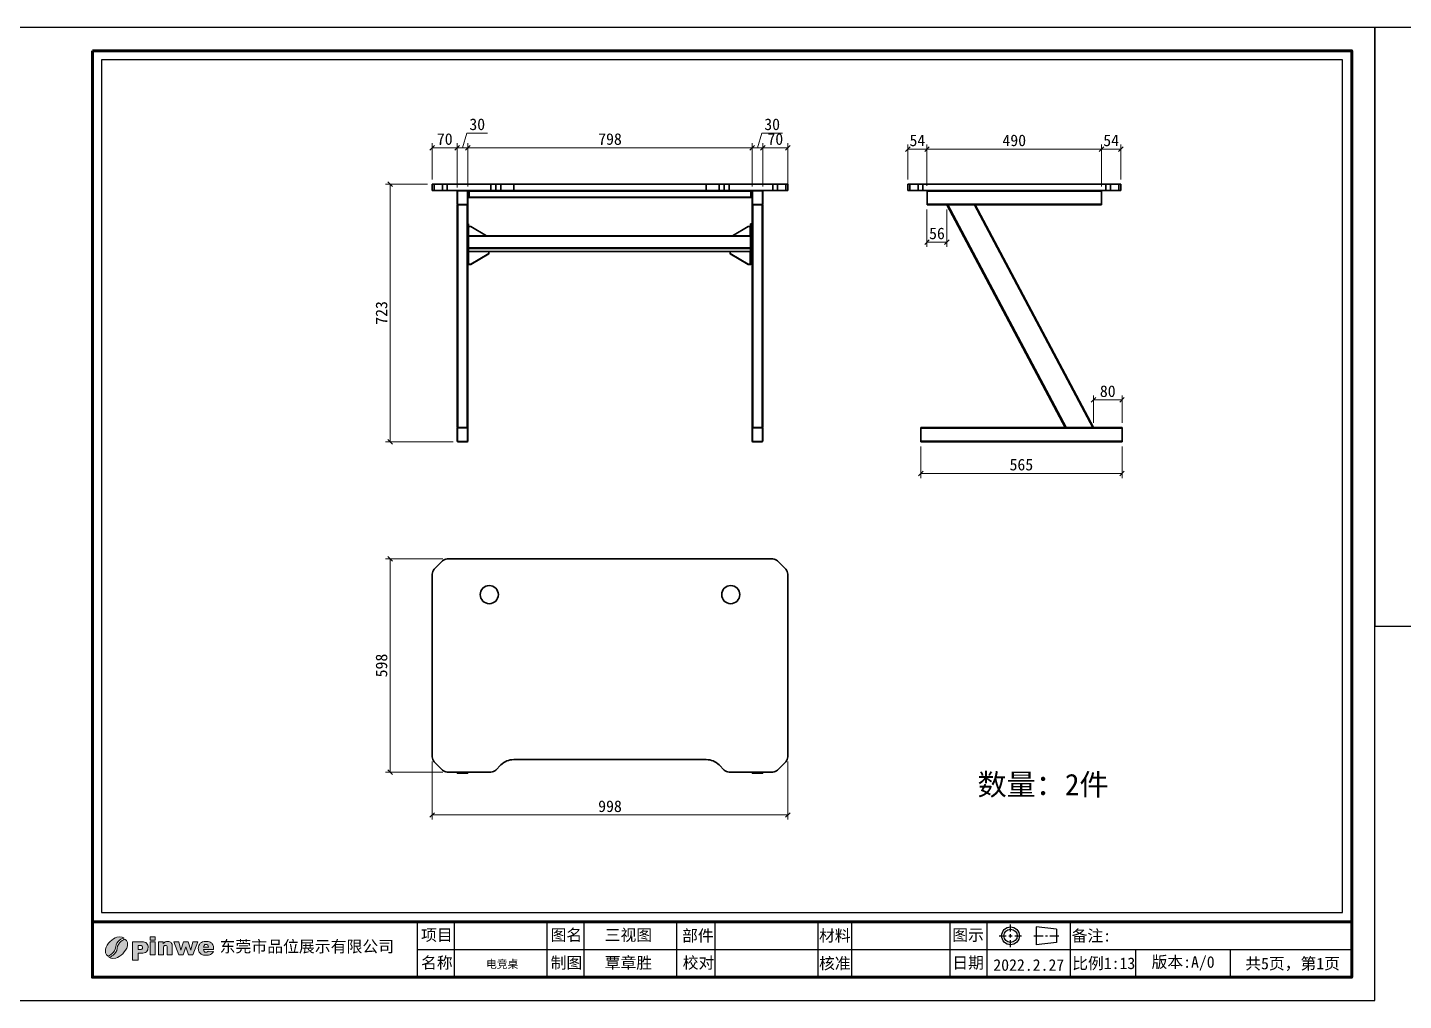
# Model space of a CAD drawing. Header units: inches. Extents: x 21728 to 86065, y -20660 to 1996.
# Drawn here: x 72778 to 76641, y -11363 to -8633 of the extents above; entities that cross this region are included whole.
import ezdxf

# ---------------------------------------------------------------- set-up
doc = ezdxf.new("R2010")
doc.units = ezdxf.units.IN
doc.header["$MEASUREMENT"] = 0
doc.linetypes.add('CENTER2', pattern=[28.575, 19.05, -3.175, 3.175, -3.175])
doc.layers.add('_U+56FE_U+5C42 1', color=7, linetype='Continuous')
doc.layers.add('图框', color=5, linetype='Continuous', lineweight=60)
doc.layers.add('轮廓线', color=7, linetype='Continuous', lineweight=30)
doc.styles.add('ee', font='simfang.ttf')
doc.styles.get("Standard").update_dxf_attribs({"font": 'arial.ttf'})
doc.styles.add('宋体', font='')
doc.styles.add('样式 1', font='')
doc.styles.get('宋体').set_extended_font_data('SimSun')
doc.styles.get('样式 1').set_extended_font_data('SimSun')
doc.dimstyles.new('1-13', dxfattribs={"dimscale": 13, "dimtxt": 2.5, "dimasz": 1, "dimexe": 1, "dimexo": 1, "dimtad": 1, "dimdec": 1, "dimdsep": 46, "dimtxsty": '宋体', "dimblk": 'OBLIQUE', "dimcen": 2.5, "dimclrd": 3, "dimclre": 3, "dimclrt": 256, "dimadec": 0, "dimazin": 0, "dimtfac": 1, "dimtdec": 1, "dimtmove": 1, "dimatfit": 3, "dimfxl": 0, "dimlwd": 9, "dimlwe": 9, "dimarcsym": 0})

# ---------------------------------------------------------------- blocks, each defined once
blk = doc.blocks.new('_Oblique')
at = {"color": 0, "linetype": 'ByBlock', "lineweight": -2}
blk.add_line((-0.5, -0.5), (0.5, 0.5), dxfattribs=at)
blk = doc.blocks.new('*D232')
at = {"color": 3, "lineweight": 9, "transparency": 16777216}
for p, q in [((73914.6, -10693.2), (73914.6, -10855.9)), ((74912.6, -10693.2), (74912.6, -10855.9)), ((73914.6, -10842.9), (74912.6, -10842.9))]:
    blk.add_line(p, q, dxfattribs=at)
at = {"layer": 'Defpoints', "color": 0, "transparency": 16777216}
for p in [(73914.6, -10680.2), (74912.6, -10680.2), (74912.6, -10842.9)]:
    blk.add_point(p, dxfattribs=at)
at = {"color": 3, "lineweight": 9, "transparency": 16777216, "xscale": 13, "yscale": 13, "zscale": 13, "rotation": 180}
blk.add_blockref('_Oblique', (73914.6, -10842.9), dxfattribs=at)
at = {"color": 3, "lineweight": 9, "transparency": 16777216, "xscale": 13, "yscale": 13, "zscale": 13}
blk.add_blockref('_Oblique', (74912.6, -10842.9), dxfattribs=at)
at = {"transparency": 16777216, "insert": (74413.6, -10818.6), "char_height": 32.5, "attachment_point": 5, "style": '宋体'}
blk.add_mtext('998', dxfattribs=at)
blk = doc.blocks.new('*D233')
at = {"color": 3, "lineweight": 9, "transparency": 16777216}
for p, q in [((73943.8, -10124.5), (73783.5, -10124.5)), ((73796.5, -10722.5), (73796.5, -10124.5)), ((73943.8, -10722.5), (73783.5, -10722.5))]:
    blk.add_line(p, q, dxfattribs=at)
at = {"layer": 'Defpoints', "color": 0, "transparency": 16777216}
for p in [(73796.5, -10124.5), (73956.8, -10124.5), (73956.8, -10722.5)]:
    blk.add_point(p, dxfattribs=at)
at = {"color": 3, "lineweight": 9, "transparency": 16777216, "xscale": 13, "yscale": 13, "zscale": 13}
for p, rotation in [((73796.5, -10124.5), 90), ((73796.5, -10722.5), 270)]:
    blk.add_blockref('_Oblique', p, dxfattribs=dict(at, rotation=rotation))
at = {"transparency": 16777216, "insert": (73772.1, -10423.5), "char_height": 32.5, "attachment_point": 5, "rotation": 90, "style": '宋体'}
blk.add_mtext('598', dxfattribs=at)
blk = doc.blocks.new('*D234')
at = {"color": 3, "lineweight": 9, "transparency": 16777216}
for p, q in [((73901.6, -9072.7), (73783.5, -9072.7)), ((73796.5, -9795.7), (73796.5, -9072.7)), ((73973.6, -9795.7), (73783.5, -9795.7))]:
    blk.add_line(p, q, dxfattribs=at)
at = {"layer": 'Defpoints', "color": 0, "transparency": 16777216}
for p in [(73796.5, -9072.7), (73914.6, -9072.7), (73986.6, -9795.7)]:
    blk.add_point(p, dxfattribs=at)
at = {"color": 3, "lineweight": 9, "transparency": 16777216, "xscale": 13, "yscale": 13, "zscale": 13}
for p, rotation in [((73796.5, -9072.7), 90), ((73796.5, -9795.7), 270)]:
    blk.add_blockref('_Oblique', p, dxfattribs=dict(at, rotation=rotation))
at = {"transparency": 16777216, "insert": (73772.1, -9434.2), "char_height": 32.5, "attachment_point": 5, "rotation": 90, "style": '宋体'}
blk.add_mtext('723', dxfattribs=at)
blk = doc.blocks.new('*D235')
at = {"color": 3, "lineweight": 9, "transparency": 16777216}
for p, q in [((75303.5, -9143.6), (75303.5, -9248.6)), ((75359.5, -9143.6), (75359.5, -9248.6)), ((75303.5, -9235.6), (75359.5, -9235.6))]:
    blk.add_line(p, q, dxfattribs=at)
at = {"layer": 'Defpoints', "color": 0, "transparency": 16777216}
for p in [(75303.5, -9130.6), (75359.5, -9130.6), (75359.5, -9235.6)]:
    blk.add_point(p, dxfattribs=at)
at = {"color": 3, "lineweight": 9, "transparency": 16777216, "xscale": 13, "yscale": 13, "zscale": 13, "rotation": 180}
blk.add_blockref('_Oblique', (75303.5, -9235.6), dxfattribs=at)
at = {"color": 3, "lineweight": 9, "transparency": 16777216, "xscale": 13, "yscale": 13, "zscale": 13}
blk.add_blockref('_Oblique', (75359.5, -9235.6), dxfattribs=at)
at = {"transparency": 16777216, "insert": (75331.5, -9211.2), "char_height": 32.5, "attachment_point": 5, "style": '宋体'}
blk.add_mtext('56', dxfattribs=at)
blk = doc.blocks.new('*D236')
at = {"color": 3, "lineweight": 9, "transparency": 16777216}
for p, q in [((75771, -9742.7), (75771, -9665.4)), ((75851, -9678.4), (75771, -9678.4)), ((75851, -9742.7), (75851, -9665.4))]:
    blk.add_line(p, q, dxfattribs=at)
at = {"layer": 'Defpoints', "color": 0, "transparency": 16777216}
for p in [(75771, -9678.4), (75771, -9755.7), (75851, -9755.7)]:
    blk.add_point(p, dxfattribs=at)
at = {"color": 3, "lineweight": 9, "transparency": 16777216, "xscale": 13, "yscale": 13, "zscale": 13, "rotation": 180}
blk.add_blockref('_Oblique', (75771, -9678.4), dxfattribs=at)
at = {"color": 3, "lineweight": 9, "transparency": 16777216, "xscale": 13, "yscale": 13, "zscale": 13}
blk.add_blockref('_Oblique', (75851, -9678.4), dxfattribs=at)
at = {"transparency": 16777216, "insert": (75811, -9654), "char_height": 32.5, "attachment_point": 5, "style": '宋体'}
blk.add_mtext('80', dxfattribs=at)
blk = doc.blocks.new('*D237')
at = {"color": 3, "lineweight": 9, "transparency": 16777216}
for p, q in [((75286, -9808.7), (75286, -9897.4)), ((75851, -9808.7), (75851, -9897.4)), ((75286, -9884.4), (75851, -9884.4))]:
    blk.add_line(p, q, dxfattribs=at)
at = {"layer": 'Defpoints', "color": 0, "transparency": 16777216}
for p in [(75286, -9795.7), (75851, -9795.7), (75851, -9884.4)]:
    blk.add_point(p, dxfattribs=at)
at = {"color": 3, "lineweight": 9, "transparency": 16777216, "xscale": 13, "yscale": 13, "zscale": 13, "rotation": 180}
blk.add_blockref('_Oblique', (75286, -9884.4), dxfattribs=at)
at = {"color": 3, "lineweight": 9, "transparency": 16777216, "xscale": 13, "yscale": 13, "zscale": 13}
blk.add_blockref('_Oblique', (75851, -9884.4), dxfattribs=at)
at = {"transparency": 16777216, "insert": (75568.5, -9860), "char_height": 32.5, "attachment_point": 5, "style": '宋体'}
blk.add_mtext('565', dxfattribs=at)
blk = doc.blocks.new('*D238')
at = {"color": 3, "lineweight": 9, "transparency": 16777216}
for p, q in [((75249.5, -9059.6), (75249.5, -8961.6)), ((75303.5, -9077.6), (75303.5, -8961.6)), ((75249.5, -8974.6), (75303.5, -8974.6))]:
    blk.add_line(p, q, dxfattribs=at)
at = {"layer": 'Defpoints', "color": 0, "transparency": 16777216}
for p in [(75303.5, -8974.6), (75249.5, -9072.6), (75303.5, -9090.6)]:
    blk.add_point(p, dxfattribs=at)
at = {"color": 3, "lineweight": 9, "transparency": 16777216, "xscale": 13, "yscale": 13, "zscale": 13, "rotation": 180}
blk.add_blockref('_Oblique', (75249.5, -8974.6), dxfattribs=at)
at = {"color": 3, "lineweight": 9, "transparency": 16777216, "xscale": 13, "yscale": 13, "zscale": 13}
blk.add_blockref('_Oblique', (75303.5, -8974.6), dxfattribs=at)
at = {"transparency": 16777216, "insert": (75276.5, -8950.2), "char_height": 32.5, "attachment_point": 5, "style": '宋体'}
blk.add_mtext('54', dxfattribs=at)
blk = doc.blocks.new('*D243')
at = {"color": 3, "lineweight": 9, "transparency": 16777216}
for p, q in [((75303.5, -9077.6), (75303.5, -8961.6)), ((75793.5, -9079.6), (75793.5, -8961.6)), ((75303.5, -8974.6), (75793.5, -8974.6))]:
    blk.add_line(p, q, dxfattribs=at)
at = {"layer": 'Defpoints', "color": 0, "transparency": 16777216}
for p in [(75793.5, -8974.6), (75303.5, -9090.6), (75793.5, -9092.6)]:
    blk.add_point(p, dxfattribs=at)
at = {"color": 3, "lineweight": 9, "transparency": 16777216, "xscale": 13, "yscale": 13, "zscale": 13, "rotation": 180}
blk.add_blockref('_Oblique', (75303.5, -8974.6), dxfattribs=at)
at = {"color": 3, "lineweight": 9, "transparency": 16777216, "xscale": 13, "yscale": 13, "zscale": 13}
blk.add_blockref('_Oblique', (75793.5, -8974.6), dxfattribs=at)
at = {"transparency": 16777216, "insert": (75548.5, -8950.2), "char_height": 32.5, "attachment_point": 5, "style": '宋体'}
blk.add_mtext('490', dxfattribs=at)
blk = doc.blocks.new('*D244')
at = {"color": 3, "lineweight": 9, "transparency": 16777216}
for p, q in [((75793.5, -9079.6), (75793.5, -8961.6)), ((75847.5, -9059.6), (75847.5, -8961.6)), ((75793.5, -8974.6), (75847.5, -8974.6))]:
    blk.add_line(p, q, dxfattribs=at)
at = {"layer": 'Defpoints', "color": 0, "transparency": 16777216}
for p in [(75847.5, -8974.6), (75847.5, -9072.6), (75793.5, -9092.6)]:
    blk.add_point(p, dxfattribs=at)
at = {"color": 3, "lineweight": 9, "transparency": 16777216, "xscale": 13, "yscale": 13, "zscale": 13, "rotation": 180}
blk.add_blockref('_Oblique', (75793.5, -8974.6), dxfattribs=at)
at = {"color": 3, "lineweight": 9, "transparency": 16777216, "xscale": 13, "yscale": 13, "zscale": 13}
blk.add_blockref('_Oblique', (75847.5, -8974.6), dxfattribs=at)
at = {"transparency": 16777216, "insert": (75820.5, -8950.2), "char_height": 32.5, "attachment_point": 5, "style": '宋体'}
blk.add_mtext('54', dxfattribs=at)
blk = doc.blocks.new('*D245')
at = {"color": 3, "lineweight": 9, "transparency": 16777216}
for p, q in [((73914.6, -9059.7), (73914.6, -8957.9)), ((73984.6, -9081.8), (73984.6, -8957.9)), ((73914.6, -8970.9), (73984.6, -8970.9))]:
    blk.add_line(p, q, dxfattribs=at)
at = {"layer": 'Defpoints', "color": 0, "transparency": 16777216}
for p in [(73984.6, -8970.9), (73914.6, -9072.7), (73984.6, -9094.8)]:
    blk.add_point(p, dxfattribs=at)
at = {"color": 3, "lineweight": 9, "transparency": 16777216, "xscale": 13, "yscale": 13, "zscale": 13, "rotation": 180}
blk.add_blockref('_Oblique', (73914.6, -8970.9), dxfattribs=at)
at = {"color": 3, "lineweight": 9, "transparency": 16777216, "xscale": 13, "yscale": 13, "zscale": 13}
blk.add_blockref('_Oblique', (73984.6, -8970.9), dxfattribs=at)
at = {"transparency": 16777216, "insert": (73949.6, -8946.5), "char_height": 32.5, "attachment_point": 5, "style": '宋体'}
blk.add_mtext('70', dxfattribs=at)
blk = doc.blocks.new('*D239')
at = {"color": 3, "lineweight": 9, "transparency": 16777216}
for p, q in [((73984.6, -9081.8), (73984.6, -8957.9)), ((73999.6, -8970.9), (74012, -8929.5)), ((74012, -8929.5), (74069.6, -8929.5)), ((74014.6, -9079.7), (74014.6, -8957.9)), ((73984.6, -8970.9), (74014.6, -8970.9))]:
    blk.add_line(p, q, dxfattribs=at)
at = {"layer": 'Defpoints', "color": 0, "transparency": 16777216}
for p in [(74014.6, -8970.9), (73984.6, -9094.8), (74014.6, -9092.7)]:
    blk.add_point(p, dxfattribs=at)
at = {"color": 3, "lineweight": 9, "transparency": 16777216, "xscale": 13, "yscale": 13, "zscale": 13, "rotation": 180}
blk.add_blockref('_Oblique', (73984.6, -8970.9), dxfattribs=at)
at = {"color": 3, "lineweight": 9, "transparency": 16777216, "xscale": 13, "yscale": 13, "zscale": 13}
blk.add_blockref('_Oblique', (74014.6, -8970.9), dxfattribs=at)
at = {"transparency": 16777216, "insert": (74040.8, -8905.1), "char_height": 32.5, "attachment_point": 5, "style": '宋体'}
blk.add_mtext('30', dxfattribs=at)
blk = doc.blocks.new('*D240')
at = {"color": 3, "lineweight": 9, "transparency": 16777216}
for p, q in [((74014.6, -9079.7), (74014.6, -8957.9)), ((74812.6, -9079.5), (74812.6, -8957.9)), ((74014.6, -8970.9), (74812.6, -8970.9))]:
    blk.add_line(p, q, dxfattribs=at)
at = {"layer": 'Defpoints', "color": 0, "transparency": 16777216}
for p in [(74812.6, -8970.9), (74014.6, -9092.7), (74812.6, -9092.5)]:
    blk.add_point(p, dxfattribs=at)
at = {"color": 3, "lineweight": 9, "transparency": 16777216, "xscale": 13, "yscale": 13, "zscale": 13, "rotation": 180}
blk.add_blockref('_Oblique', (74014.6, -8970.9), dxfattribs=at)
at = {"color": 3, "lineweight": 9, "transparency": 16777216, "xscale": 13, "yscale": 13, "zscale": 13}
blk.add_blockref('_Oblique', (74812.6, -8970.9), dxfattribs=at)
at = {"transparency": 16777216, "insert": (74413.6, -8946.5), "char_height": 32.5, "attachment_point": 5, "style": '宋体'}
blk.add_mtext('798', dxfattribs=at)
blk = doc.blocks.new('*D241')
at = {"color": 3, "lineweight": 9, "transparency": 16777216}
for p, q in [((74812.6, -9079.5), (74812.6, -8957.9)), ((74827.6, -8970.9), (74840, -8929.5)), ((74840, -8929.5), (74897.6, -8929.5)), ((74842.6, -9079.7), (74842.6, -8957.9)), ((74812.6, -8970.9), (74842.6, -8970.9))]:
    blk.add_line(p, q, dxfattribs=at)
at = {"layer": 'Defpoints', "color": 0, "transparency": 16777216}
for p in [(74842.6, -8970.9), (74812.6, -9092.5), (74842.6, -9092.7)]:
    blk.add_point(p, dxfattribs=at)
at = {"color": 3, "lineweight": 9, "transparency": 16777216, "xscale": 13, "yscale": 13, "zscale": 13, "rotation": 180}
blk.add_blockref('_Oblique', (74812.6, -8970.9), dxfattribs=at)
at = {"color": 3, "lineweight": 9, "transparency": 16777216, "xscale": 13, "yscale": 13, "zscale": 13}
blk.add_blockref('_Oblique', (74842.6, -8970.9), dxfattribs=at)
at = {"transparency": 16777216, "insert": (74868.8, -8905.1), "char_height": 32.5, "attachment_point": 5, "style": '宋体'}
blk.add_mtext('30', dxfattribs=at)
blk = doc.blocks.new('*D242')
at = {"color": 3, "lineweight": 9, "transparency": 16777216}
for p, q in [((74842.6, -9079.7), (74842.6, -8957.9)), ((74912.6, -9077.7), (74912.6, -8957.9)), ((74842.6, -8970.9), (74912.6, -8970.9))]:
    blk.add_line(p, q, dxfattribs=at)
at = {"layer": 'Defpoints', "color": 0, "transparency": 16777216}
for p in [(74912.6, -8970.9), (74842.6, -9092.7), (74912.6, -9090.7)]:
    blk.add_point(p, dxfattribs=at)
at = {"color": 3, "lineweight": 9, "transparency": 16777216, "xscale": 13, "yscale": 13, "zscale": 13, "rotation": 180}
blk.add_blockref('_Oblique', (74842.6, -8970.9), dxfattribs=at)
at = {"color": 3, "lineweight": 9, "transparency": 16777216, "xscale": 13, "yscale": 13, "zscale": 13}
blk.add_blockref('_Oblique', (74912.6, -8970.9), dxfattribs=at)
at = {"transparency": 16777216, "insert": (74877.6, -8946.5), "char_height": 32.5, "attachment_point": 5, "style": '宋体'}
blk.add_mtext('70', dxfattribs=at)

msp = doc.modelspace()

# ---------------------------------------------------------------- hatches: boundary and pattern name
h = msp.add_hatch(color=256)
h.dxf.hatch_style = 1
edge = h.paths.add_edge_path()
edge.add_spline(control_points=[(73300.75, -11220.55), (73300.75, -11220.55), (73272.19, -11220.55), (73272.19, -11220.55), (73272.45, -11222.83), (73273.06, -11224.53), (73274.05, -11225.65), (73275.42, -11227.26), (73277.23, -11228.06), (73279.44, -11228.06), (73280.85, -11228.06), (73282.19, -11227.72), (73283.44, -11227.02), (73284.21, -11226.58), (73285.05, -11225.81), (73285.93, -11224.7), (73285.93, -11224.7), (73299.96, -11225.99), (73299.96, -11225.99), (73297.81, -11229.71), (73295.22, -11232.39), (73292.19, -11234), (73289.16, -11235.62), (73284.81, -11236.43), (73279.15, -11236.43), (73274.22, -11236.43), (73270.35, -11235.74), (73267.53, -11234.35), (73264.71, -11232.96), (73262.38, -11230.76), (73260.52, -11227.74), (73258.67, -11224.71), (73257.74, -11221.16), (73257.74, -11217.08), (73257.74, -11211.27), (73259.6, -11206.56), (73263.32, -11202.97), (73267.03, -11199.38), (73272.17, -11197.58), (73278.72, -11197.58), (73284.04, -11197.58), (73288.22, -11198.39), (73291.3, -11200), (73294.38, -11201.61), (73296.73, -11203.93), (73298.34, -11207), (73299.95, -11210.05), (73300.75, -11214.04), (73300.75, -11218.94), (73300.75, -11218.94), (73300.75, -11220.55), (73300.75, -11220.55)], knot_values=[0, 0, 0, 0, 1, 1, 1, 2, 2, 2, 3, 3, 3, 4, 4, 4, 5, 5, 5, 6, 6, 6, 7, 7, 7, 8, 8, 8, 9, 9, 9, 10, 10, 10, 11, 11, 11, 12, 12, 12, 13, 13, 13, 14, 14, 14, 15, 15, 15, 16, 16, 16, 17, 17, 17, 17], degree=3, periodic=0)
edge = h.paths.add_edge_path(flags=16)
edge.add_spline(control_points=[(73286.29, -11213.75), (73286.02, -11210.98), (73285.26, -11209), (73284.06, -11207.81), (73282.85, -11206.62), (73281.28, -11206.02), (73279.31, -11206.02), (73277.05, -11206.02), (73275.23, -11206.93), (73273.87, -11208.73), (73273.02, -11209.85), (73272.47, -11211.52), (73272.23, -11213.75), (73272.23, -11213.75), (73286.29, -11213.75), (73286.29, -11213.75)], knot_values=[0, 0, 0, 0, 1, 1, 1, 2, 2, 2, 3, 3, 3, 4, 4, 4, 5, 5, 5, 5], degree=3, periodic=0)
h.paths.add_polyline_path([(73188.88, -11198.43), (73202.63, -11198.43), (73208.6, -11221.75), (73216.19, -11198.43), (73228.93, -11198.43), (73236.78, -11221.79), (73242.76, -11198.43), (73256.43, -11198.43), (73242.78, -11235.58), (73230.13, -11235.58), (73222.62, -11213.22), (73215.35, -11235.58), (73202.64, -11235.58)])
edge = h.paths.add_edge_path()
edge.add_spline(control_points=[(73145.54, -11198.43), (73145.54, -11198.43), (73158.8, -11198.43), (73158.8, -11198.43), (73158.8, -11198.43), (73158.8, -11204.48), (73158.8, -11204.48), (73160.78, -11202), (73162.78, -11200.24), (73164.8, -11199.17), (73166.83, -11198.11), (73169.29, -11197.58), (73172.2, -11197.58), (73176.13, -11197.58), (73179.2, -11198.74), (73181.43, -11201.09), (73183.65, -11203.43), (73184.76, -11207.06), (73184.76, -11211.96), (73184.76, -11211.96), (73184.76, -11235.58), (73184.76, -11235.58), (73184.76, -11235.58), (73170.44, -11235.58), (73170.44, -11235.58), (73170.44, -11235.58), (73170.44, -11215.14), (73170.44, -11215.14), (73170.44, -11212.81), (73170.01, -11211.16), (73169.16, -11210.19), (73168.3, -11209.23), (73167.09, -11208.74), (73165.54, -11208.74), (73163.84, -11208.74), (73162.44, -11209.4), (73161.38, -11210.7), (73160.32, -11212.01), (73159.78, -11214.35), (73159.78, -11217.73), (73159.78, -11217.73), (73159.78, -11235.58), (73159.78, -11235.58), (73159.78, -11235.58), (73145.54, -11235.58), (73145.54, -11235.58), (73145.54, -11235.58), (73145.54, -11198.43), (73145.54, -11198.43)], knot_values=[0, 0, 0, 0, 1, 1, 1, 2, 2, 2, 3, 3, 3, 4, 4, 4, 5, 5, 5, 6, 6, 6, 7, 7, 7, 8, 8, 8, 9, 9, 9, 10, 10, 10, 11, 11, 11, 12, 12, 12, 13, 13, 13, 14, 14, 14, 15, 15, 15, 16, 16, 16, 16], degree=3, periodic=0)
h.paths.add_polyline_path([(73122.46, -11184.34), (73136.7, -11184.34), (73136.7, -11194), (73122.46, -11194)])
h.paths.add_polyline_path([(73122.46, -11198.43), (73136.7, -11198.43), (73136.7, -11235.58), (73122.46, -11235.58)])
edge = h.paths.add_edge_path()
edge.add_spline(control_points=[(73073.26, -11198.69), (73073.26, -11198.69), (73099.6, -11198.69), (73099.6, -11198.69), (73105.33, -11198.69), (73109.63, -11200.05), (73112.49, -11202.78), (73115.34, -11205.51), (73116.77, -11209.4), (73116.77, -11214.44), (73116.77, -11219.62), (73115.21, -11223.68), (73112.1, -11226.59), (73108.98, -11229.51), (73104.22, -11230.96), (73097.83, -11230.96), (73097.83, -11230.96), (73089.15, -11230.96), (73089.15, -11230.96), (73089.15, -11230.96), (73089.15, -11249.93), (73089.15, -11249.93), (73089.15, -11249.93), (73073.26, -11249.93), (73073.26, -11249.93), (73073.26, -11249.93), (73073.26, -11198.69), (73073.26, -11198.69)], knot_values=[0, 0, 0, 0, 1, 1, 1, 2, 2, 2, 3, 3, 3, 4, 4, 4, 5, 5, 5, 6, 6, 6, 7, 7, 7, 8, 8, 8, 9, 9, 9, 9], degree=3, periodic=0)
edge = h.paths.add_edge_path(flags=16)
edge.add_spline(control_points=[(73089.15, -11220.59), (73089.15, -11220.59), (73093.05, -11220.59), (73093.05, -11220.59), (73096.13, -11220.59), (73098.29, -11220.05), (73099.53, -11218.99), (73100.77, -11217.93), (73101.39, -11216.57), (73101.39, -11214.91), (73101.39, -11213.3), (73100.85, -11211.94), (73099.76, -11210.82), (73098.69, -11209.7), (73096.66, -11209.14), (73093.68, -11209.14), (73093.68, -11209.14), (73089.15, -11209.14), (73089.15, -11209.14), (73089.15, -11209.14), (73089.15, -11220.59), (73089.15, -11220.59)], knot_values=[0, 0, 0, 0, 1, 1, 1, 2, 2, 2, 3, 3, 3, 4, 4, 4, 5, 5, 5, 6, 6, 6, 7, 7, 7, 7], degree=3, periodic=0)
edge = h.paths.add_edge_path()
edge.add_spline(control_points=[(73006.98, -11242.23), (73006.98, -11242.23), (73014.04, -11248.31), (73026.19, -11244.66), (73038.33, -11241.02), (73055.13, -11226.39), (73058.55, -11210.49), (73061.97, -11194.6), (73050.59, -11191.12), (73050.59, -11191.12), (73050.59, -11191.12), (73030.71, -11200.39), (73029.72, -11217.06), (73028.73, -11233.73), (73010.07, -11242.01), (73006.98, -11242.23)], knot_values=[0, 0, 0, 0, 1, 1, 1, 2, 2, 2, 3, 3, 3, 4, 4, 4, 5, 5, 5, 5], degree=3, periodic=0)
edge = h.paths.add_edge_path()
edge.add_spline(control_points=[(73048.6, -11188.09), (73048.6, -11188.09), (73041.53, -11182.02), (73029.39, -11185.66), (73017.25, -11189.3), (73000.45, -11203.93), (72997.03, -11219.83), (72993.6, -11235.73), (73004.99, -11239.2), (73004.99, -11239.2), (73004.99, -11239.2), (73024.86, -11229.93), (73025.86, -11213.26), (73026.85, -11196.59), (73045.51, -11188.31), (73048.6, -11188.09)], knot_values=[0, 0, 0, 0, 1, 1, 1, 2, 2, 2, 3, 3, 3, 4, 4, 4, 5, 5, 5, 5], degree=3, periodic=0)

# ---------------------------------------------------------------- linework, layer by layer
at = {"color": 7, "linetype": 'Continuous', "lineweight": 35}
for p, q in [((73914.56, -9072.7), (73914.56, -9090.7)), ((73914.56, -9072.7), (73920.12, -9072.7)), ((73920.12, -9072.7), (73920.12, -9090.7)), ((73920.12, -9072.7), (73943.41, -9072.7)), ((73943.41, -9072.7), (73943.41, -9090.7)), ((73943.41, -9072.7), (73956.84, -9072.7)), ((73956.84, -9072.7), (73956.84, -9090.7)), ((73956.84, -9072.7), (74079.41, -9072.7)), ((74079.41, -9072.7), (74079.41, -9090.7)), ((74079.41, -9072.7), (74092.85, -9072.7)), ((74092.85, -9072.7), (74092.85, -9090.7)), ((74092.85, -9072.7), (74107.35, -9072.7)), ((74107.35, -9072.7), (74107.35, -9090.7)), ((74107.35, -9072.7), (74143.41, -9072.7)), ((74143.41, -9072.7), (74143.41, -9090.7)), ((74143.41, -9072.7), (74683.7, -9072.7)), ((74683.7, -9072.7), (74683.7, -9090.7)), ((74683.7, -9072.7), (74719.77, -9072.7)), ((74719.77, -9072.7), (74719.77, -9090.7)), ((74719.77, -9072.7), (74734.26, -9072.7)), ((74734.26, -9072.7), (74734.26, -9090.7)), ((74734.26, -9072.7), (74747.7, -9072.7)), ((74747.7, -9072.7), (74747.7, -9090.7)), ((74747.7, -9072.7), (74870.27, -9072.7)), ((74870.27, -9072.7), (74870.27, -9090.7)), ((74870.27, -9072.7), (74883.71, -9072.7)), ((74883.71, -9072.7), (74883.71, -9090.7)), ((74883.71, -9072.7), (74906.99, -9072.7)), ((74906.99, -9072.7), (74906.99, -9090.7)), ((74906.99, -9072.7), (74912.56, -9072.7)), ((74912.56, -9072.7), (74912.56, -9090.7)), ((75249.53, -9072.6), (75249.53, -9090.6)), ((75249.53, -9072.6), (75255.09, -9072.6)), ((75255.09, -9072.6), (75255.09, -9090.6)), ((75255.09, -9072.6), (75278.38, -9072.6)), ((75278.38, -9072.6), (75278.38, -9090.6)), ((75278.38, -9072.6), (75291.81, -9072.6)), ((75291.81, -9072.6), (75291.81, -9090.6)), ((75291.81, -9072.6), (75805.25, -9072.6)), ((75805.25, -9072.6), (75805.25, -9090.6)), ((75805.25, -9072.6), (75818.68, -9072.6)), ((75818.68, -9072.6), (75818.68, -9090.6)), ((75818.68, -9072.6), (75841.96, -9072.6)), ((75841.96, -9072.6), (75841.96, -9090.6)), ((75841.96, -9072.6), (75847.53, -9072.6)), ((75847.53, -9072.6), (75847.53, -9090.6)), ((73914.56, -9090.7), (73920.12, -9090.7)), ((73920.12, -9090.7), (73943.41, -9090.7)), ((73943.41, -9090.7), (73956.84, -9090.7)), ((73956.84, -9090.7), (74079.41, -9090.7)), ((73984.56, -9092.7), (73984.56, -9128.7)), ((73985.76, -9092.7), (73985.76, -9128.7)), ((74012.56, -9091.9), (73986.56, -9091.9)), ((74013.36, -9128.7), (74013.36, -9092.7)), ((74014.56, -9128.7), (74014.56, -9092.7)), ((74016.06, -9105.7), (74016.06, -9090.7)), ((74016.06, -9105.7), (74018.06, -9105.7)), ((74016.06, -9110.7), (74016.06, -9105.7)), ((74018.06, -9110.7), (74016.06, -9110.7)), ((74018.06, -9105.7), (74018.06, -9090.7)), ((74809.06, -9092.1), (74018.06, -9092.1)), ((74018.06, -9105.7), (74018.06, -9110.7)), ((74809.06, -9109.3), (74018.06, -9109.3)), ((74809.06, -9110.7), (74018.06, -9110.7)), ((74079.41, -9090.7), (74092.85, -9090.7)), ((74092.85, -9090.7), (74107.35, -9090.7)), ((74107.35, -9090.7), (74143.41, -9090.7)), ((74143.41, -9090.7), (74683.7, -9090.7)), ((74683.7, -9090.7), (74719.77, -9090.7)), ((74719.77, -9090.7), (74734.26, -9090.7)), ((74734.26, -9090.7), (74747.7, -9090.7)), ((74747.7, -9090.7), (74870.27, -9090.7)), ((74809.06, -9105.7), (74809.06, -9090.7)), ((74809.06, -9105.7), (74809.06, -9110.7)), ((74811.06, -9105.7), (74809.06, -9105.7)), ((74809.06, -9110.7), (74811.06, -9110.7)), ((74811.06, -9105.7), (74811.06, -9090.7)), ((74811.06, -9110.7), (74811.06, -9105.7)), ((74812.56, -9128.7), (74812.56, -9092.7)), ((74813.76, -9128.7), (74813.76, -9092.7)), ((74814.56, -9091.9), (74840.56, -9091.9)), ((74841.36, -9092.7), (74841.36, -9128.7)), ((74842.56, -9092.7), (74842.56, -9128.7)), ((74870.27, -9090.7), (74883.71, -9090.7)), ((74883.71, -9090.7), (74906.99, -9090.7)), ((74906.99, -9090.7), (74912.56, -9090.7)), ((75249.53, -9090.6), (75255.09, -9090.6)), ((75255.09, -9090.6), (75278.38, -9090.6)), ((75278.38, -9090.6), (75291.81, -9090.6)), ((75291.81, -9090.6), (75805.25, -9090.6)), ((75303.53, -9090.6), (75303.53, -9092.6)), ((75793.53, -9092.6), (75303.53, -9092.6)), ((75303.53, -9092.6), (75303.53, -9128.6)), ((75793.53, -9090.6), (75793.53, -9092.6)), ((75793.53, -9092.6), (75793.53, -9128.6)), ((75805.25, -9090.6), (75818.68, -9090.6)), ((75818.68, -9090.6), (75841.96, -9090.6)), ((75841.96, -9090.6), (75847.53, -9090.6)), ((73984.56, -9755.71), (73984.56, -9130.7)), ((73986.56, -9130.7), (73984.56, -9130.7)), ((73986.56, -9129.5), (74012.56, -9129.5)), ((73986.56, -9755.71), (73986.56, -9130.7)), ((73986.56, -9130.7), (74012.56, -9130.7)), ((74012.56, -9755.71), (74012.56, -9130.7)), ((74014.56, -9130.7), (74012.56, -9130.7)), ((74014.56, -9755.71), (74014.56, -9130.7)), ((74812.56, -9130.7), (74814.56, -9130.7)), ((74812.56, -9755.71), (74812.56, -9130.7)), ((74840.56, -9129.5), (74814.56, -9129.5)), ((74814.56, -9755.71), (74814.56, -9130.7)), ((74840.56, -9130.7), (74814.56, -9130.7)), ((74840.56, -9130.7), (74842.56, -9130.7)), ((74840.56, -9755.71), (74840.56, -9130.7)), ((74842.56, -9755.71), (74842.56, -9130.7)), ((75793.53, -9128.6), (75303.53, -9128.6)), ((75303.53, -9128.6), (75303.53, -9130.6)), ((75359.53, -9130.6), (75303.53, -9130.6)), ((75691.73, -9755.71), (75359.53, -9130.6)), ((75361.79, -9130.6), (75359.53, -9130.6)), ((75694, -9755.71), (75361.79, -9130.6)), ((75361.79, -9130.6), (75436.54, -9130.6)), ((75768.74, -9755.71), (75436.54, -9130.6)), ((75438.8, -9130.6), (75436.54, -9130.6)), ((75771, -9755.71), (75438.8, -9130.6)), ((75793.53, -9130.6), (75438.8, -9130.6)), ((75793.53, -9128.6), (75793.53, -9130.6)), ((74016.56, -9183.81), (74014.56, -9183.81)), ((74016.56, -9186.46), (74014.56, -9186.46)), ((74016.56, -9186.46), (74016.56, -9183.81)), ((74016.56, -9283.59), (74016.56, -9186.46)), ((74022.56, -9191.52), (74016.76, -9191.52)), ((74067.03, -9217.86), (74022.56, -9191.52)), ((74757.08, -9217.86), (74801.56, -9191.52)), ((74801.56, -9191.52), (74807.36, -9191.52)), ((74809.56, -9183.81), (74807.56, -9183.81)), ((74807.56, -9186.46), (74807.56, -9183.81)), ((74807.56, -9186.46), (74809.56, -9186.46)), ((74807.56, -9283.59), (74807.56, -9186.46)), ((74809.56, -9186.46), (74809.56, -9183.81)), ((74809.56, -9283.59), (74809.56, -9186.46)), ((74807.56, -9217.86), (74016.56, -9217.86)), ((74807.56, -9218.6), (74016.56, -9218.6)), ((74016.56, -9218.6), (74016.56, -9251.45)), ((74807.56, -9218.6), (74807.56, -9251.45)), ((74807.56, -9251.45), (74016.56, -9251.45)), ((74807.56, -9253.35), (74016.56, -9253.35)), ((74807.56, -9261.42), (74016.56, -9261.42)), ((74016.56, -9261.58), (74807.56, -9261.58)), ((74022.56, -9297.49), (74073.26, -9267.47)), ((74022.56, -9298.43), (74073.26, -9268.4)), ((74073.26, -9267.47), (74073.26, -9261.58)), ((74073.26, -9268.4), (74073.26, -9267.47)), ((74750.85, -9267.47), (74750.85, -9261.58)), ((74750.85, -9268.4), (74750.85, -9267.47)), ((74801.56, -9297.49), (74750.85, -9267.47)), ((74801.56, -9298.43), (74750.85, -9268.4)), ((74016.56, -9283.59), (74014.56, -9283.59)), ((74016.56, -9290.36), (74014.56, -9290.36)), ((74016.56, -9297.4), (74014.56, -9297.4)), ((74016.56, -9290.36), (74016.56, -9283.59)), ((74016.56, -9297.4), (74016.56, -9290.36)), ((74016.76, -9297.49), (74016.76, -9298.43)), ((74016.76, -9297.49), (74022.56, -9297.49)), ((74016.76, -9298.43), (74022.56, -9298.43)), ((74022.56, -9298.43), (74022.56, -9297.49)), ((74801.56, -9298.43), (74801.56, -9297.49)), ((74807.36, -9297.49), (74801.56, -9297.49)), ((74807.36, -9298.43), (74801.56, -9298.43)), ((74807.36, -9297.49), (74807.36, -9298.43)), ((74807.56, -9283.59), (74809.56, -9283.59)), ((74807.56, -9290.36), (74807.56, -9283.59)), ((74807.56, -9290.36), (74809.56, -9290.36)), ((74807.56, -9297.4), (74807.56, -9290.36)), ((74807.56, -9297.4), (74809.56, -9297.4)), ((74809.56, -9290.36), (74809.56, -9283.59)), ((74809.56, -9297.4), (74809.56, -9290.36)), ((73984.56, -9755.71), (73986.56, -9755.71)), ((73984.56, -9757.71), (73984.56, -9793.71)), ((73985.76, -9757.71), (73985.76, -9793.71)), ((74012.56, -9755.71), (73986.56, -9755.71)), ((74012.56, -9756.91), (73986.56, -9756.91)), ((74012.56, -9755.71), (74014.56, -9755.71)), ((74013.36, -9793.71), (74013.36, -9757.71)), ((74014.56, -9793.71), (74014.56, -9757.71)), ((74814.56, -9755.71), (74812.56, -9755.71)), ((74812.56, -9793.71), (74812.56, -9757.71)), ((74813.76, -9793.71), (74813.76, -9757.71)), ((74814.56, -9755.71), (74840.56, -9755.71)), ((74814.56, -9756.91), (74840.56, -9756.91)), ((74842.56, -9755.71), (74840.56, -9755.71)), ((74841.36, -9757.71), (74841.36, -9793.71)), ((74842.56, -9757.71), (74842.56, -9793.71)), ((75691.73, -9755.71), (75286, -9755.71)), ((75286, -9755.71), (75286, -9757.71)), ((75851, -9757.71), (75286, -9757.71)), ((75286, -9757.71), (75286, -9793.71)), ((75691.73, -9755.71), (75694, -9755.71)), ((75768.74, -9755.71), (75694, -9755.71)), ((75768.74, -9755.71), (75771, -9755.71)), ((75851, -9755.71), (75771, -9755.71)), ((75851, -9755.71), (75851, -9757.71)), ((75851, -9757.71), (75851, -9793.71)), ((73986.56, -9794.51), (74012.56, -9794.51)), ((73986.56, -9795.71), (74012.56, -9795.71)), ((74840.56, -9794.51), (74814.56, -9794.51)), ((74840.56, -9795.71), (74814.56, -9795.71)), ((75851, -9793.71), (75286, -9793.71)), ((75286, -9793.71), (75286, -9795.71)), ((75851, -9795.71), (75286, -9795.71)), ((75851, -9793.71), (75851, -9795.71)), ((73943.41, -10130.03), (73920.12, -10153.31)), ((74870.27, -10124.46), (73956.84, -10124.46)), ((74906.99, -10153.31), (74883.71, -10130.03)), ((73914.56, -10166.75), (73914.56, -10680.18)), ((74912.56, -10680.18), (74912.56, -10166.75)), ((73920.12, -10693.61), (73943.41, -10716.9)), ((74143.41, -10687.46), (74683.7, -10687.46)), ((74883.71, -10716.9), (74906.99, -10693.61)), ((73956.84, -10722.46), (74079.41, -10722.46)), ((73984.56, -10725.94), (73984.56, -10722.46)), ((73986.56, -10725.94), (73984.56, -10725.94)), ((74012.56, -10725.94), (73986.56, -10725.94)), ((74014.56, -10725.94), (74012.56, -10725.94)), ((74014.56, -10725.94), (74014.56, -10722.46)), ((74092.85, -10716.9), (74107.35, -10702.4)), ((74719.77, -10702.4), (74734.26, -10716.9)), ((74747.7, -10722.46), (74870.27, -10722.46)), ((74812.56, -10725.94), (74812.56, -10722.46)), ((74812.56, -10725.94), (74814.56, -10725.94)), ((74814.56, -10725.94), (74840.56, -10725.94)), ((74840.56, -10725.94), (74842.56, -10725.94)), ((74842.56, -10725.94), (74842.56, -10722.46))]:
    msp.add_line(p, q, dxfattribs=at)
at = {"color": 8, "linetype": 'Continuous', "lineweight": 35}
for p, q in [((74016.76, -9217.86), (74016.76, -9191.52)), ((74807.36, -9217.86), (74807.36, -9191.52)), ((74016.76, -9297.49), (74016.76, -9261.58)), ((74807.36, -9297.49), (74807.36, -9261.58)), ((73986.56, -10725.94), (73986.56, -10722.46)), ((74012.56, -10725.94), (74012.56, -10722.46)), ((74814.56, -10725.94), (74814.56, -10722.46)), ((74840.56, -10725.94), (74840.56, -10722.46))]:
    msp.add_line(p, q, dxfattribs=at)
at = {"color": 14, "lineweight": 25}
for p, q in [((75610.27, -11157.07), (75610.27, -11206.99)), ((75667.47, -11163.31), (75610.27, -11157.07)), ((75667.47, -11163.31), (75667.47, -11200.75)), ((75667.47, -11200.75), (75610.27, -11206.99))]:
    msp.add_line(p, q, dxfattribs=at)
at = {"color": 7, "linetype": 'Continuous', "lineweight": 35, "flags": 128}
for points in [[(74016.76, -9191.52), (74016.72, -9191.52), (74016.68, -9191.52), (74016.65, -9191.51), (74016.62, -9191.5), (74016.59, -9191.48), (74016.57, -9191.47), (74016.56, -9191.45), (74016.56, -9191.43)], [(74807.36, -9191.52), (74807.4, -9191.52), (74807.43, -9191.52), (74807.47, -9191.51), (74807.5, -9191.5), (74807.52, -9191.48), (74807.54, -9191.47), (74807.55, -9191.45), (74807.56, -9191.43)], [(74014.56, -9297.4), (74014.6, -9297.6), (74014.72, -9297.79), (74014.93, -9297.97), (74015.2, -9298.13), (74015.53, -9298.25), (74015.91, -9298.35), (74016.33, -9298.41), (74016.76, -9298.43)], [(74016.56, -9297.4), (74016.56, -9297.41), (74016.57, -9297.43), (74016.59, -9297.45), (74016.62, -9297.46), (74016.65, -9297.47), (74016.68, -9297.48), (74016.72, -9297.49), (74016.76, -9297.49)], [(74807.56, -9297.4), (74807.55, -9297.41), (74807.54, -9297.43), (74807.52, -9297.45), (74807.5, -9297.46), (74807.47, -9297.47), (74807.43, -9297.48), (74807.4, -9297.49), (74807.36, -9297.49)], [(74809.56, -9297.4), (74809.51, -9297.6), (74809.39, -9297.79), (74809.19, -9297.97), (74808.91, -9298.13), (74808.58, -9298.25), (74808.2, -9298.35), (74807.79, -9298.41), (74807.36, -9298.43)]]:
    msp.add_lwpolyline(points, dxfattribs=at)
at = {"color": 7, "linetype": 'Continuous', "lineweight": 35}
for centre in [(74074.56, -10224.46), (74752.56, -10224.46)]:
    msp.add_circle(centre, 25.5, dxfattribs=at)
at = {"color": 14, "lineweight": 25}
for radius in [24.96, 18.72]:
    msp.add_circle((75538.03, -11182.03), radius, dxfattribs=at)
at = {"color": 7, "linetype": 'Continuous', "lineweight": 35}
for centre, radius, start, end in [((73986.56, -9092.7), 2, 90, 180), ((73986.56, -9092.7), 0.8, 90, 180), ((74012.56, -9092.7), 2, 0, 90), ((74012.56, -9092.7), 0.8, 0, 90), ((74814.56, -9092.7), 2, 90, 180), ((74814.56, -9092.7), 0.8, 90, 180), ((74840.56, -9092.7), 2, 0, 90), ((74840.56, -9092.7), 0.8, 0, 90), ((73986.56, -9128.7), 2, 180, 270), ((73986.56, -9128.7), 0.8, 180, 270), ((74012.56, -9128.7), 2, 270, 0), ((74012.56, -9128.7), 0.8, 270, 0), ((74814.56, -9128.7), 2, 180, 270), ((74814.56, -9128.7), 0.8, 180, 270), ((74840.56, -9128.7), 2, 270, 0), ((74840.56, -9128.7), 0.8, 270, 0), ((73986.56, -9757.71), 2, 90, 180), ((73986.56, -9757.71), 0.8, 90, 180), ((74012.56, -9757.71), 2, 0, 90), ((74012.56, -9757.71), 0.8, 0, 90), ((74814.56, -9757.71), 2, 90, 180), ((74814.56, -9757.71), 0.8, 90, 180), ((74840.56, -9757.71), 2, 0, 90), ((74840.56, -9757.71), 0.8, 0, 90), ((73986.56, -9793.71), 2, 180, 270), ((73986.56, -9793.71), 0.8, 180, 270), ((74012.56, -9793.71), 2, 270, 0), ((74012.56, -9793.71), 0.8, 270, 0), ((74814.56, -9793.71), 2, 180, 270), ((74814.56, -9793.71), 0.8, 180, 270), ((74840.56, -9793.71), 0.8, 270, 0), ((74840.56, -9793.71), 2, 270, 0), ((73933.56, -10166.75), 19, 135, 180), ((73956.84, -10143.46), 19, 90, 135), ((74870.27, -10143.46), 19, 45, 90), ((74893.56, -10166.75), 19, 0, 45), ((73933.56, -10680.18), 19, 180, 225), ((74143.41, -10738.46), 51, 90, 135), ((74683.7, -10738.46), 51, 45, 90), ((74893.56, -10680.18), 19, 315, 0), ((73956.84, -10703.46), 19, 225, 270), ((74079.41, -10703.46), 19, 270, 315), ((74747.7, -10703.46), 19, 225, 270), ((74870.27, -10703.46), 19, 270, 315)]:
    msp.add_arc(centre, radius, start, end, dxfattribs=at)
at = {"layer": '_U+56FE_U+5C42 1', "lineweight": 0}
for points in [[(73122.46, -11184.34), (73136.7, -11184.34), (73136.7, -11194), (73122.46, -11194), (73122.46, -11184.34)], [(73122.46, -11198.43), (73136.7, -11198.43), (73136.7, -11235.58), (73122.46, -11235.58), (73122.46, -11198.43)], [(73188.88, -11198.43), (73202.63, -11198.43), (73208.6, -11221.75), (73216.19, -11198.43), (73228.93, -11198.43), (73236.78, -11221.79), (73242.76, -11198.43), (73256.43, -11198.43), (73242.78, -11235.58), (73230.13, -11235.58), (73222.62, -11213.22), (73215.35, -11235.58), (73202.64, -11235.58), (73188.88, -11198.43)]]:
    msp.add_lwpolyline(points, dxfattribs=at)
for points, knots in [([(73048.6, -11188.09), (73048.6, -11188.09), (73041.53, -11182.02), (73029.39, -11185.66), (73017.25, -11189.3), (73000.45, -11203.93), (72997.03, -11219.83), (72993.6, -11235.73), (73004.99, -11239.2), (73004.99, -11239.2), (73004.99, -11239.2), (73024.86, -11229.93), (73025.86, -11213.26), (73026.85, -11196.59), (73045.51, -11188.31), (73048.6, -11188.09)], [0, 0, 0, 0, 1, 1, 1, 2, 2, 2, 3, 3, 3, 4, 4, 4, 5, 5, 5, 5]), ([(73006.98, -11242.23), (73006.98, -11242.23), (73014.04, -11248.31), (73026.19, -11244.66), (73038.33, -11241.02), (73055.13, -11226.39), (73058.55, -11210.49), (73061.97, -11194.6), (73050.59, -11191.12), (73050.59, -11191.12), (73050.59, -11191.12), (73030.71, -11200.39), (73029.72, -11217.06), (73028.73, -11233.73), (73010.07, -11242.01), (73006.98, -11242.23)], [0, 0, 0, 0, 1, 1, 1, 2, 2, 2, 3, 3, 3, 4, 4, 4, 5, 5, 5, 5]), ([(73073.26, -11198.69), (73073.26, -11198.69), (73099.6, -11198.69), (73099.6, -11198.69), (73105.33, -11198.69), (73109.63, -11200.05), (73112.49, -11202.78), (73115.34, -11205.51), (73116.77, -11209.4), (73116.77, -11214.44), (73116.77, -11219.62), (73115.21, -11223.68), (73112.1, -11226.59), (73108.98, -11229.51), (73104.22, -11230.96), (73097.83, -11230.96), (73097.83, -11230.96), (73089.15, -11230.96), (73089.15, -11230.96), (73089.15, -11230.96), (73089.15, -11249.93), (73089.15, -11249.93), (73089.15, -11249.93), (73073.26, -11249.93), (73073.26, -11249.93), (73073.26, -11249.93), (73073.26, -11198.69), (73073.26, -11198.69)], [0, 0, 0, 0, 1, 1, 1, 2, 2, 2, 3, 3, 3, 4, 4, 4, 5, 5, 5, 6, 6, 6, 7, 7, 7, 8, 8, 8, 9, 9, 9, 9]), ([(73145.54, -11198.43), (73145.54, -11198.43), (73158.8, -11198.43), (73158.8, -11198.43), (73158.8, -11198.43), (73158.8, -11204.48), (73158.8, -11204.48), (73160.78, -11202), (73162.78, -11200.24), (73164.8, -11199.17), (73166.83, -11198.11), (73169.29, -11197.58), (73172.2, -11197.58), (73176.13, -11197.58), (73179.2, -11198.74), (73181.43, -11201.09), (73183.65, -11203.43), (73184.76, -11207.06), (73184.76, -11211.96), (73184.76, -11211.96), (73184.76, -11235.58), (73184.76, -11235.58), (73184.76, -11235.58), (73170.44, -11235.58), (73170.44, -11235.58), (73170.44, -11235.58), (73170.44, -11215.14), (73170.44, -11215.14), (73170.44, -11212.81), (73170.01, -11211.16), (73169.16, -11210.19), (73168.3, -11209.23), (73167.09, -11208.74), (73165.54, -11208.74), (73163.84, -11208.74), (73162.44, -11209.4), (73161.38, -11210.7), (73160.32, -11212.01), (73159.78, -11214.35), (73159.78, -11217.73), (73159.78, -11217.73), (73159.78, -11235.58), (73159.78, -11235.58), (73159.78, -11235.58), (73145.54, -11235.58), (73145.54, -11235.58), (73145.54, -11235.58), (73145.54, -11198.43), (73145.54, -11198.43)], [0, 0, 0, 0, 1, 1, 1, 2, 2, 2, 3, 3, 3, 4, 4, 4, 5, 5, 5, 6, 6, 6, 7, 7, 7, 8, 8, 8, 9, 9, 9, 10, 10, 10, 11, 11, 11, 12, 12, 12, 13, 13, 13, 14, 14, 14, 15, 15, 15, 16, 16, 16, 16]), ([(73300.75, -11220.55), (73300.75, -11220.55), (73272.19, -11220.55), (73272.19, -11220.55), (73272.45, -11222.83), (73273.06, -11224.53), (73274.05, -11225.65), (73275.42, -11227.26), (73277.23, -11228.06), (73279.44, -11228.06), (73280.85, -11228.06), (73282.19, -11227.72), (73283.44, -11227.02), (73284.21, -11226.58), (73285.05, -11225.81), (73285.93, -11224.7), (73285.93, -11224.7), (73299.96, -11225.99), (73299.96, -11225.99), (73297.81, -11229.71), (73295.22, -11232.39), (73292.19, -11234), (73289.16, -11235.62), (73284.81, -11236.43), (73279.15, -11236.43), (73274.22, -11236.43), (73270.35, -11235.74), (73267.53, -11234.35), (73264.71, -11232.96), (73262.38, -11230.76), (73260.52, -11227.74), (73258.67, -11224.71), (73257.74, -11221.16), (73257.74, -11217.08), (73257.74, -11211.27), (73259.6, -11206.56), (73263.32, -11202.97), (73267.03, -11199.38), (73272.17, -11197.58), (73278.72, -11197.58), (73284.04, -11197.58), (73288.22, -11198.39), (73291.3, -11200), (73294.38, -11201.61), (73296.73, -11203.93), (73298.34, -11207), (73299.95, -11210.05), (73300.75, -11214.04), (73300.75, -11218.94), (73300.75, -11218.94), (73300.75, -11220.55), (73300.75, -11220.55)], [0, 0, 0, 0, 1, 1, 1, 2, 2, 2, 3, 3, 3, 4, 4, 4, 5, 5, 5, 6, 6, 6, 7, 7, 7, 8, 8, 8, 9, 9, 9, 10, 10, 10, 11, 11, 11, 12, 12, 12, 13, 13, 13, 14, 14, 14, 15, 15, 15, 16, 16, 16, 17, 17, 17, 17]), ([(73089.15, -11220.59), (73089.15, -11220.59), (73093.05, -11220.59), (73093.05, -11220.59), (73096.13, -11220.59), (73098.29, -11220.05), (73099.53, -11218.99), (73100.77, -11217.93), (73101.39, -11216.57), (73101.39, -11214.91), (73101.39, -11213.3), (73100.85, -11211.94), (73099.76, -11210.82), (73098.69, -11209.7), (73096.66, -11209.14), (73093.68, -11209.14), (73093.68, -11209.14), (73089.15, -11209.14), (73089.15, -11209.14), (73089.15, -11209.14), (73089.15, -11220.59), (73089.15, -11220.59)], [0, 0, 0, 0, 1, 1, 1, 2, 2, 2, 3, 3, 3, 4, 4, 4, 5, 5, 5, 6, 6, 6, 7, 7, 7, 7]), ([(73286.29, -11213.75), (73286.02, -11210.98), (73285.26, -11209), (73284.06, -11207.81), (73282.85, -11206.62), (73281.28, -11206.02), (73279.31, -11206.02), (73277.05, -11206.02), (73275.23, -11206.93), (73273.87, -11208.73), (73273.02, -11209.85), (73272.47, -11211.52), (73272.23, -11213.75), (73272.23, -11213.75), (73286.29, -11213.75), (73286.29, -11213.75)], [0, 0, 0, 0, 1, 1, 1, 2, 2, 2, 3, 3, 3, 4, 4, 4, 5, 5, 5, 5])]:
    msp.add_open_spline(points, degree=3, knots=knots, dxfattribs=at)
at = {"layer": 'Defpoints'}
for points in [[(72700.23, -11363.34), (76561.23, -11363.34), (76561.23, -8633.34), (72700.23, -8633.34)], [(76561.23, -10313.34), (78937.23, -10313.34), (78937.23, -8633.34), (76561.23, -8633.34)]]:
    msp.add_lwpolyline(points, close=True, dxfattribs=at)
at = {"layer": '图框', "color": 32}
msp.add_lwpolyline([(72960.23, -8698.34), (76496.23, -8698.34), (76496.23, -11298.34), (72960.23, -11298.34)], close=True, dxfattribs=at)
msp.add_lwpolyline([(72960.23, -11142.34), (76496.23, -11142.34)], dxfattribs=at)
at = {"layer": '轮廓线'}
for p, q in [((73873.22, -11298.34), (73873.22, -11142.34)), ((73977.22, -11298.34), (73977.22, -11142.34)), ((74237.22, -11298.34), (74237.22, -11142.34)), ((74341.22, -11298.34), (74341.22, -11142.34)), ((74601.22, -11298.34), (74601.22, -11142.34)), ((74709.06, -11298.34), (74709.06, -11142.34)), ((74997.74, -11298.34), (74997.74, -11142.34)), ((75092.76, -11298.34), (75092.76, -11142.34)), ((75368.22, -11298.34), (75368.22, -11142.34)), ((75472.22, -11298.34), (75472.22, -11142.34)), ((75706.22, -11220.34), (75706.22, -11142.34)), ((73873.22, -11220.34), (76496.23, -11220.34)), ((75706.22, -11298.34), (75706.22, -11220.34)), ((75889.52, -11298.34), (75889.52, -11220.34)), ((76155.6, -11298.34), (76155.6, -11220.34))]:
    msp.add_line(p, q, dxfattribs=at)
at = {"layer": '轮廓线', "color": 4, "linetype": 'CENTER2', "ltscale": 0.5}
for p, q in [((75538.03, -11170.27), (75538.03, -11150.57)), ((75538.03, -11186.64), (75538.03, -11177.41)), ((75538.03, -11213.49), (75538.03, -11193.78))]:
    msp.add_line(p, q, dxfattribs=at)
at = {"layer": '轮廓线', "color": 4, "linetype": 'CENTER2'}
for p, q in [((75506.57, -11182.03), (75526.27, -11182.03)), ((75533.42, -11182.03), (75542.64, -11182.03)), ((75549.79, -11182.03), (75569.49, -11182.03))]:
    msp.add_line(p, q, dxfattribs=at)
at = {"layer": '轮廓线', "color": 4}
for p, q in [((75603.77, -11182.03), (75629.97, -11182.03)), ((75636.47, -11182.03), (75641.52, -11182.03)), ((75648.02, -11182.03), (75673.97, -11182.03))]:
    msp.add_line(p, q, dxfattribs=at)
at = {"layer": '轮廓线', "color": 7}
msp.add_lwpolyline([(72986.23, -11116.34), (76470.23, -11116.34), (76470.23, -8724.34), (72986.23, -8724.34)], close=True, dxfattribs=at)

# ---------------------------------------------------------------- texts
at = {"color": 7, "lineweight": 15, "insert": (75445.28, -10710.83), "char_height": 60, "width": 627.26, "attachment_point": 4, "style": 'ee'}
msp.add_mtext('\\P数量：2件', dxfattribs=at)
at = {"insert": (73317.56, -11195.44, 4.19), "char_height": 32.6475, "width": 2159.7973, "attachment_point": 1}
msp.add_mtext('{\\fSimSun|b0|i0|c134|p2;东莞市品位展示有限公司}', dxfattribs=at)
at = {"layer": '轮廓线', "attachment_point": 5, "style": '样式 1'}
for s, insert, char_height, width in [('{\\fSimSun|b1|i0|c134|p2;项目}', (73927.49, -11181.34), 32.5, 243.381), ('{\\fSimSun|b1|i0|c134|p2;图名}', (74291.09, -11181.34), 32.5, 243.381), ('{\\fSimSun|b1|i0|c134|p2;三视图}', (74465.28, -11181.34), 32.5, 243.381), ('{\\fSimSun|b1|i0|c134|p2;部件}', (74660.22, -11183.29), 32.5, 243.381), ('{\\fSimSun|b1|i0|c134|p2;材料}', (75044.67, -11183.18), 32.5, 243.381), ('{\\fSimSun|b1|i0|c134|p2;图示}', (75418.96, -11181.34), 32.5, 243.381), ('{\\fSimSun|b1|i0|c134|p2;备注:}', (75764.81, -11183.4), 32.5, 243.381), ('{\\fSimSun|b1|i0|c134|p2;名称}', (73927.42, -11259.34), 32.5, 243.381), ('{\\fSimSun|b1|i0|c134|p2;制图}', (74291.42, -11259.34), 32.5, 243.381), ('{\\fSimSun|b1|i0|c134|p2;覃章胜}', (74465.28, -11259.34), 32.5, 243.381), ('{\\fSimSun|b1|i0|c134|p2;校对}', (74662.07, -11259.34), 32.5, 243.381), ('{\\fSimSun|b1|i0|c134|p2;核准}', (75044.67, -11261.18), 32.5, 243.381), ('{\\fSimSun|b1|i0|c134|p2;日期}', (75418.96, -11259.34), 32.5, 243.381), ('{\\fSimSun|b1|i0|c134|p2;比例1:13}', (75799.66, -11260.79), 32.5, 220.1581), ('{\\fSimSun|b1|i0|c134|p2;版本:A/0}', (76022.56, -11259.34), 32.5, 266.0746), ('{\\fSimSun|b1|i0|c134|p2;共5页，第1页}', (76329.92, -11262.04), 32.5, 373.8129), ('{\\fSimSun|b1|i0|c134|p2;电竞桌}', (74110.88, -11262.54), 22.1, 287.4783), ('{\\fSimSun|b1|i0|c134|p2;2022.2.27}', (75589.22, -11264.06), 32.5, 234)]:
    msp.add_mtext(s, dxfattribs=dict(at, insert=insert, char_height=char_height, width=width))

# ---------------------------------------------------------------- dimensions: what is measured, and where the dimension line sits
at = {"color": 1}
for base, p1, p2, picture, middle in [((74014.56, -8970.9), (73984.56, -9094.81), (74014.56, -9092.7), '*D239', (74020.11, -8905.09)), ((74842.56, -8970.9), (74812.56, -9092.54), (74842.56, -9092.7), '*D241', (74848.12, -8905.09)), ((73984.56, -8970.9), (73914.56, -9072.7), (73984.56, -9094.81), '*D245', (73949.56, -8946.52)), ((74812.56, -8970.9), (74014.56, -9092.7), (74812.56, -9092.54), '*D240', (74413.56, -8946.52)), ((74912.56, -8970.9), (74842.56, -9092.7), (74912.56, -9090.7), '*D242', (74877.56, -8946.52)), ((75793.53, -8974.59), (75303.53, -9090.6), (75793.53, -9092.6), '*D243', (75548.53, -8950.22)), ((75771, -9678.38), (75851, -9755.71), (75771, -9755.71), '*D236', (75811, -9654)), ((75851, -9884.39), (75286, -9795.71), (75851, -9795.71), '*D237', (75568.5, -9860.01)), ((74912.56, -10842.93), (73914.56, -10680.18), (74912.56, -10680.18), '*D232', (74413.56, -10818.55))]:
    dim = msp.add_linear_dim(base=base, p1=p1, p2=p2, dimstyle='1-13', dxfattribs=at)
    dim.commit()
    dim.dimension.update_dxf_attribs({"geometry": picture, "text_midpoint": middle})
for base, p1, p2, picture, middle in [((75303.53, -8974.59), (75249.53, -9072.6), (75303.53, -9090.6), '*D238', (75276.53, -8974.59)), ((75847.53, -8974.59), (75793.53, -9092.6), (75847.53, -9072.6), '*D244', (75820.53, -8974.59)), ((75359.53, -9235.57), (75303.53, -9130.6), (75359.53, -9130.6), '*D235', (75331.53, -9235.57))]:
    dim = msp.add_linear_dim(base=base, p1=p1, p2=p2, dimstyle='1-13', dxfattribs=at)
    dim.commit()
    dim.dimension.update_dxf_attribs({"geometry": picture, "text_midpoint": middle, "dimtype": 160})
for base, p1, p2, picture, middle in [((73796.45, -9072.7), (73986.56, -9795.71), (73914.56, -9072.7), '*D234', (73772.08, -9434.21)), ((73796.45, -10124.46), (73956.84, -10722.46), (73956.84, -10124.46), '*D233', (73772.08, -10423.46))]:
    dim = msp.add_linear_dim(base=base, p1=p1, p2=p2, angle=90, dimstyle='1-13', dxfattribs=at)
    dim.commit()
    dim.dimension.update_dxf_attribs({"geometry": picture, "text_midpoint": middle})

doc.saveas('drawing.dxf')
